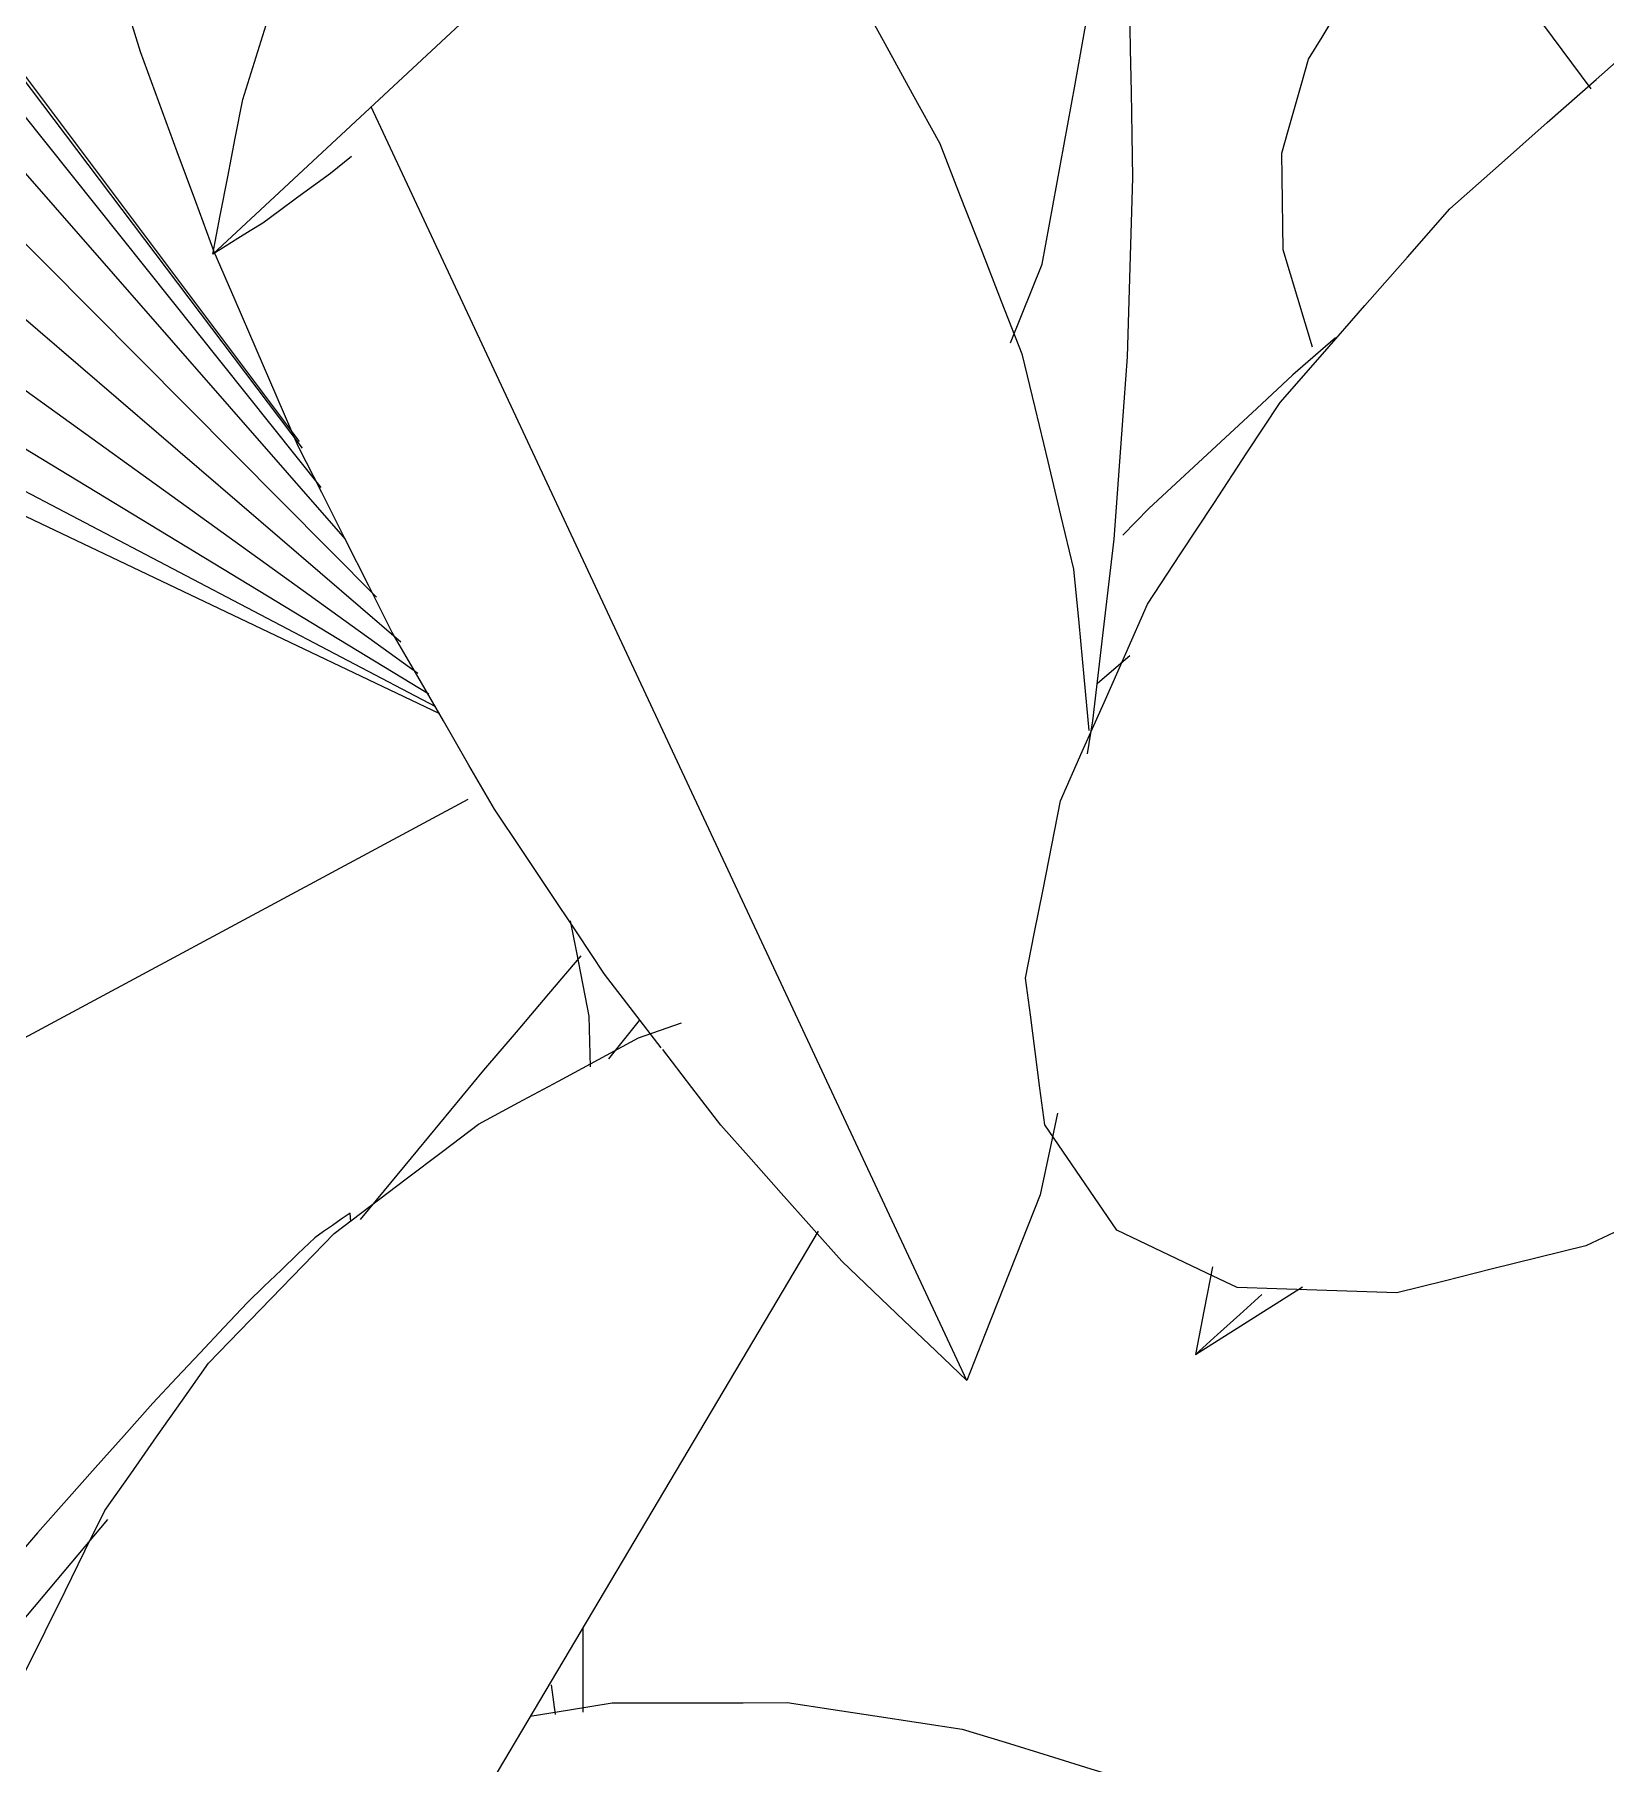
# Model space of a CAD drawing. Header units: metres. Extents: x 13.9 to 26.7, y -0.2 to 3.2.
# Drawn here: x 21.1484 to 21.18519, y 1.37692 to 1.41739 of the extents above; entities that cross this region are included whole.
import ezdxf

# ---------------------------------------------------------------- set-up
doc = ezdxf.new("R2010")
doc.units = ezdxf.units.M
for name, color, linetype, lineweight in [('Importações nas famílias', 10, 'Continuous', 5), ('Quadro estrutural', 7, 'Continuous', 5), ('Vegetação', 7, 'Continuous', 5)]:
    doc.layers.add(name, color=color, linetype=linetype, lineweight=lineweight)

# ---------------------------------------------------------------- blocks, each defined once
blk = doc.blocks.new('Planta_pergolado_12200 - plantas pergolado_skp_Component_17-V2943-Corte 1')
at = {"layer": 'Importações nas famílias', "flags": 128}
for points in [[(21.181548, 1.413316), (21.182689, 1.414324), (21.18383, 1.415332), (21.184972, 1.41634), (21.186113, 1.417347)], [(21.177575, 1.408783), (21.178568, 1.409916), (21.179561, 1.411049), (21.180554, 1.412183), (21.181548, 1.413316)], [(21.174466, 1.404057), (21.175243, 1.405238), (21.17602, 1.40642), (21.176798, 1.407601), (21.177575, 1.408783)], [(21.172432, 1.399459), (21.17294, 1.400609), (21.173449, 1.401758), (21.173957, 1.402907), (21.174466, 1.404057)], [(21.171612, 1.395304), (21.171817, 1.396343), (21.172022, 1.397382), (21.172227, 1.39842), (21.172432, 1.399459)], [(21.172062, 1.391875), (21.171949, 1.392732), (21.171837, 1.393589), (21.171724, 1.394447), (21.171612, 1.395304)], [(21.173751, 1.389404), (21.173328, 1.390022), (21.172906, 1.39064), (21.172484, 1.391257), (21.172062, 1.391875)], [(21.18833, 1.390733), (21.18713, 1.390169), (21.185931, 1.389605), (21.184731, 1.389041)], [(21.176564, 1.388062), (21.17586, 1.388397), (21.175157, 1.388733), (21.174454, 1.389069), (21.173751, 1.389404)], [(21.184731, 1.389041), (21.183626, 1.388766), (21.18252, 1.38849), (21.181414, 1.388214), (21.180309, 1.387938)], [(21.180309, 1.387938), (21.179373, 1.387969), (21.178436, 1.388), (21.1775, 1.388031), (21.176564, 1.388062)]]:
    blk.add_lwpolyline(points, dxfattribs=at)
blk = doc.blocks.new('Planta_pergolado_12200 - plantas pergolado_skp_Component_16-V2944-Corte 1')
blk.add_blockref('Planta_pergolado_12200 - plantas pergolado_skp_Component_17-V2943-Corte 1', (0, 0))
blk = doc.blocks.new('Planta_pergolado_12200 - plantas pergolado_skp_-V2966-Corte 1')
blk.add_blockref('Planta_pergolado_12200 - plantas pergolado_skp_Component_16-V2944-Corte 1', (0, 0))
blk = doc.blocks.new('Planta_pergolado_12200 - plantas pergolado_skp_-V2967-Corte 1')
blk.add_blockref('Planta_pergolado_12200 - plantas pergolado_skp_-V2966-Corte 1', (0, 0))
blk = doc.blocks.new('Planta_pergolado_12200 - plantas pergolado_skp_-V2968-Corte 1')
blk.add_blockref('Planta_pergolado_12200 - plantas pergolado_skp_-V2967-Corte 1', (0, 0))
blk = doc.blocks.new('Planta_pergolado_12200 - plantas pergolado_skp_Component_12-V3044-Corte 1')
at = {"layer": 'Importações nas famílias'}
for p, q in [((21.171725, 1.430067), (21.174811, 1.432938)), ((21.152576, 1.412255), (21.171237, 1.429613)), ((21.155824, 1.414538), (21.155332, 1.414143))]:
    blk.add_line(p, q, dxfattribs=at)
at = {"layer": 'Importações nas famílias', "flags": 128}
for points in [[(21.16524, 1.433686), (21.166009, 1.434188), (21.166779, 1.434691)], [(21.162426, 1.431353), (21.16313, 1.431936), (21.163833, 1.432519), (21.164537, 1.433103), (21.16524, 1.433686)], [(21.175514, 1.432792), (21.174766, 1.432034), (21.174019, 1.431276)], [(21.159907, 1.428724), (21.160536, 1.429382), (21.161166, 1.430039), (21.161796, 1.430696), (21.162426, 1.431353)], [(21.174019, 1.431276), (21.173256, 1.430521), (21.172494, 1.429766)], [(21.15771, 1.425829), (21.158259, 1.426553), (21.158808, 1.427276), (21.159357, 1.428), (21.159907, 1.428724)], [(21.15586, 1.422698), (21.156322, 1.42348), (21.156785, 1.424263), (21.157247, 1.425046), (21.15771, 1.425829)], [(21.154377, 1.419367), (21.154748, 1.4202), (21.155118, 1.421032), (21.155489, 1.421865), (21.15586, 1.422698)], [(21.153279, 1.415873), (21.153553, 1.416746), (21.153828, 1.41762), (21.154102, 1.418493), (21.154377, 1.419367)], [(21.152576, 1.412255), (21.152752, 1.413159), (21.152927, 1.414064), (21.153103, 1.414968), (21.153279, 1.415873)], [(21.155332, 1.414143), (21.154936, 1.413852), (21.154539, 1.413561), (21.154142, 1.413269), (21.153746, 1.412978)], [(21.153746, 1.412978), (21.153453, 1.412797), (21.153161, 1.412616), (21.152869, 1.412435), (21.152576, 1.412255)]]:
    blk.add_lwpolyline(points, dxfattribs=at)
blk = doc.blocks.new('Planta_pergolado_12200 - plantas pergolado_skp_Component_12-V625-Corte 1')
at = {"layer": 'Importações nas famílias'}
blk.add_line((16.713367, 1.409549), (16.713492, 1.408779), dxfattribs=at)
at = {"layer": 'Importações nas famílias', "flags": 128}
for points in [[(16.71424, 1.437519), (16.714043, 1.436914), (16.713846, 1.436309)], [(16.713846, 1.436309), (16.71369, 1.435576), (16.713533, 1.434843), (16.713376, 1.43411), (16.71322, 1.433377)], [(16.71322, 1.433377), (16.713107, 1.432534), (16.712994, 1.431691), (16.712881, 1.430848), (16.712769, 1.430005)], [(16.712769, 1.430005), (16.712703, 1.429071), (16.712637, 1.428137), (16.71257, 1.427204), (16.712504, 1.42627)], [(16.712504, 1.42627), (16.712486, 1.425268), (16.712468, 1.424266), (16.712451, 1.423264), (16.712433, 1.422261)], [(16.712433, 1.422261), (16.712463, 1.421214), (16.712494, 1.420167), (16.712524, 1.41912), (16.712555, 1.418072)], [(16.712555, 1.418072), (16.712634, 1.417005), (16.712712, 1.415937), (16.71279, 1.414869), (16.712869, 1.413801)], [(16.712869, 1.413801), (16.712993, 1.412738), (16.713118, 1.411675), (16.713242, 1.410612), (16.713367, 1.409549)]]:
    blk.add_lwpolyline(points, dxfattribs=at)
blk = doc.blocks.new('Planta_pergolado_12200 - plantas pergolado_skp_Component_16-V3047-Corte 1')
blk.add_blockref('Planta_pergolado_12200 - plantas pergolado_skp_Component_12-V3044-Corte 1', (0, 0))
at = {"extrusion": (0, 0, -1), "zscale": -0.9999999999999996}
blk.add_blockref('Planta_pergolado_12200 - plantas pergolado_skp_Component_12-V625-Corte 1', (-37.88655, -0.008219), dxfattribs=at)
blk = doc.blocks.new('Planta_pergolado_12200 - plantas pergolado_skp_Component_12-V85-Corte 1')
at = {"layer": 'Importações nas famílias'}
blk.add_line((16.573954, 0.854962), (16.563749, 0.82571), dxfattribs=at)
at = {"layer": 'Importações nas famílias', "flags": 128}
for points in [[(16.573954, 0.854962), (16.573775, 0.854818), (16.573595, 0.854673), (16.573416, 0.854529), (16.573236, 0.854384)], [(16.576422, 0.852547), (16.575805, 0.853151), (16.575188, 0.853755), (16.574571, 0.854358), (16.573954, 0.854962)], [(16.573236, 0.854384), (16.573043, 0.854138), (16.57285, 0.853893), (16.572657, 0.853647), (16.572463, 0.853401)], [(16.572463, 0.853401), (16.572258, 0.853057), (16.572053, 0.852713), (16.571849, 0.852369), (16.571644, 0.852025)], [(16.578324, 0.849913), (16.577848, 0.850571), (16.577373, 0.85123), (16.576897, 0.851888), (16.576422, 0.852547)], [(16.571644, 0.852025), (16.571429, 0.851586), (16.571215, 0.851147), (16.571, 0.850709), (16.570786, 0.85027)], [(16.570786, 0.85027), (16.570565, 0.849742), (16.570343, 0.849213), (16.570122, 0.848685), (16.5699, 0.848156)], [(16.579616, 0.847121), (16.579293, 0.847819), (16.57897, 0.848517), (16.578647, 0.849215), (16.578324, 0.849913)], [(16.5699, 0.848156), (16.569674, 0.847544), (16.569448, 0.846932), (16.569222, 0.846319), (16.568996, 0.845707)], [(16.580268, 0.844238), (16.580105, 0.844959), (16.579942, 0.84568), (16.579779, 0.8464), (16.579616, 0.847121)], [(16.568996, 0.845707), (16.568768, 0.845017), (16.56854, 0.844328), (16.568312, 0.843639), (16.568084, 0.842949)], [(16.580264, 0.841331), (16.580265, 0.842057), (16.580266, 0.842784), (16.580267, 0.843511), (16.580268, 0.844238)], [(16.568084, 0.842949), (16.567856, 0.84219), (16.567629, 0.841432), (16.567401, 0.840673), (16.567173, 0.839914)], [(16.579605, 0.838467), (16.579769, 0.839183), (16.579934, 0.839899), (16.580099, 0.840615), (16.580264, 0.841331)], [(16.567173, 0.839914), (16.566949, 0.839094), (16.566724, 0.838275), (16.566499, 0.837455), (16.566275, 0.836635)], [(16.578305, 0.835715), (16.57863, 0.836403), (16.578955, 0.837091), (16.57928, 0.837779), (16.579605, 0.838467)], [(16.566275, 0.836635), (16.566056, 0.835763), (16.565836, 0.834892), (16.565617, 0.83402), (16.565398, 0.833148)], [(16.576396, 0.833139), (16.576873, 0.833783), (16.57735, 0.834427), (16.577828, 0.835071), (16.578305, 0.835715)], [(16.565398, 0.833148), (16.565187, 0.832235), (16.564976, 0.831321), (16.564764, 0.830407), (16.564553, 0.829493)], [(16.573922, 0.830799), (16.57454, 0.831384), (16.575159, 0.831969), (16.575777, 0.832554), (16.576396, 0.833139)], [(16.570941, 0.82875), (16.571686, 0.829262), (16.572431, 0.829774), (16.573177, 0.830286), (16.573922, 0.830799)], [(16.564553, 0.829493), (16.564352, 0.828547), (16.564151, 0.827601), (16.56395, 0.826656), (16.563749, 0.82571)], [(16.567523, 0.82704), (16.568378, 0.827467), (16.569232, 0.827895), (16.570087, 0.828322), (16.570941, 0.82875)], [(16.563749, 0.82571), (16.564693, 0.826042), (16.565636, 0.826375), (16.56658, 0.826708), (16.567523, 0.82704)]]:
    blk.add_lwpolyline(points, dxfattribs=at)
blk = doc.blocks.new('Planta_pergolado_12200 - plantas pergolado_skp_Component_12-V3061-Corte 1')
at = {"layer": 'Importações nas famílias'}
for p, q in [((21.18154, 1.3723), (21.1524, 1.365217)), ((21.146093, 1.370735), (21.146145, 1.37079)), ((21.167527, 1.367605), (21.16658, 1.367321)), ((21.152217, 1.363831), (21.151501, 1.363705))]:
    blk.add_line(p, q, dxfattribs=at)
at = {"layer": 'Importações nas famílias', "flags": 128}
for points in [[(21.160011, 1.378031), (21.160932, 1.378179), (21.16193, 1.378338)], [(21.16193, 1.378338), (21.162954, 1.378341), (21.163978, 1.378343), (21.165002, 1.378345), (21.166027, 1.378347)], [(21.166027, 1.378347), (21.167053, 1.378192), (21.168079, 1.378037), (21.169105, 1.377882), (21.170131, 1.377726)], [(21.170131, 1.377726), (21.171135, 1.377417), (21.172139, 1.377108), (21.173143, 1.376799), (21.174147, 1.37649)], [(21.174147, 1.37649), (21.175105, 1.376034), (21.176063, 1.375578), (21.177021, 1.375123), (21.17798, 1.374667)], [(21.17798, 1.374667), (21.17887, 1.374075), (21.17976, 1.373483), (21.18065, 1.372892), (21.18154, 1.3723)], [(21.18154, 1.3723), (21.180627, 1.371965), (21.179715, 1.37163)], [(21.17919, 1.371438), (21.178802, 1.371295), (21.17789, 1.37096)], [(21.16658, 1.367321), (21.165642, 1.367061), (21.164705, 1.366801), (21.163767, 1.36654), (21.162829, 1.36628)], [(21.162829, 1.36628), (21.161912, 1.366046), (21.160994, 1.365812), (21.160076, 1.365578), (21.159159, 1.365344)], [(21.159159, 1.365344), (21.158271, 1.365139), (21.157383, 1.364934), (21.156496, 1.364729), (21.155608, 1.364525)], [(21.155608, 1.364525), (21.15476, 1.364351), (21.153913, 1.364178), (21.153065, 1.364004), (21.152217, 1.363831)]]:
    blk.add_lwpolyline(points, dxfattribs=at)
blk = doc.blocks.new('Planta_pergolado_12200 - plantas pergolado_skp_Component_12-V160-Corte 1')
at = {"layer": 'Importações nas famílias'}
for p, q in [((16.64878, 1.201841), (16.647774, 1.202198)), ((16.644575, 1.197314), (16.662426, 1.167262))]:
    blk.add_line(p, q, dxfattribs=at)
at = {"layer": 'Importações nas famílias', "flags": 128}
for points in [[(16.652526, 1.199822), (16.65159, 1.200327), (16.650653, 1.200831), (16.649716, 1.201336), (16.64878, 1.201841)], [(16.65591, 1.197263), (16.655064, 1.197903), (16.654218, 1.198543), (16.653372, 1.199182), (16.652526, 1.199822)], [(16.658851, 1.194225), (16.658115, 1.194984), (16.65738, 1.195744), (16.656645, 1.196504), (16.65591, 1.197263)], [(16.66128, 1.190778), (16.660673, 1.191639), (16.660065, 1.192501), (16.659458, 1.193363), (16.658851, 1.194225)], [(16.663141, 1.187002), (16.662676, 1.187946), (16.66221, 1.18889), (16.661745, 1.189834), (16.66128, 1.190778)], [(16.664389, 1.182988), (16.664077, 1.183992), (16.663765, 1.184995), (16.663453, 1.185999), (16.663141, 1.187002)], [(16.664997, 1.178828), (16.664845, 1.179868), (16.664693, 1.180908), (16.664541, 1.181948), (16.664389, 1.182988)], [(16.664972, 1.176725), (16.664984, 1.177777), (16.664997, 1.178828)]]:
    blk.add_lwpolyline(points, dxfattribs=at)
blk = doc.blocks.new('Planta_pergolado_12200 - plantas pergolado_skp_Component_17-V3062-Corte 1')
at = {"layer": 'Importações nas famílias'}
for p, q in [((21.16185, 1.393418), (21.162567, 1.394315)), ((21.150112, 1.38263), (21.143828, 1.375179))]:
    blk.add_line(p, q, dxfattribs=at)
at = {"layer": 'Importações nas famílias', "flags": 128}
for points in [[(21.161198, 1.39583), (21.160438, 1.394937), (21.159678, 1.394044), (21.158917, 1.393151)], [(21.158917, 1.393151), (21.158143, 1.392213), (21.157369, 1.391275), (21.156594, 1.390336), (21.15603, 1.389652)], [(21.155792, 1.389804), (21.155585, 1.389661), (21.155378, 1.389517), (21.15517, 1.389373), (21.154963, 1.38923)], [(21.155806, 1.389601), (21.155799, 1.389703), (21.155792, 1.389804)], [(21.154963, 1.38923), (21.154569, 1.38885), (21.154175, 1.388471), (21.153781, 1.388092), (21.153387, 1.387713)], [(21.153387, 1.387713), (21.152834, 1.387124), (21.15228, 1.386535), (21.151727, 1.385946), (21.151173, 1.385358)], [(21.151173, 1.385358), (21.150498, 1.384599), (21.149823, 1.383841), (21.149147, 1.383083), (21.148472, 1.382324)], [(21.148472, 1.382324), (21.147721, 1.381448), (21.14697, 1.380572), (21.146219, 1.379696), (21.145468, 1.37882)]]:
    blk.add_lwpolyline(points, dxfattribs=at)
blk = doc.blocks.new('Planta_pergolado_12200 - plantas pergolado_skp_Component_16-V3063-Corte 1')
for name in ['Planta_pergolado_12200 - plantas pergolado_skp_Component_17-V3062-Corte 1', 'Planta_pergolado_12200 - plantas pergolado_skp_Component_12-V3061-Corte 1']:
    blk.add_blockref(name, (0, 0))
at = {"extrusion": (0, 0, -1), "zscale": -1}
for name, p in [('Planta_pergolado_12200 - plantas pergolado_skp_Component_12-V160-Corte 1', (-37.811327, 0.192065)), ('Planta_pergolado_12200 - plantas pergolado_skp_Component_12-V85-Corte 1', (-37.71437, 0.526205))]:
    blk.add_blockref(name, p, dxfattribs=at)
blk = doc.blocks.new('Planta_pergolado_12200 - plantas pergolado_skp_-V3114-Corte 1')
for name in ['Planta_pergolado_12200 - plantas pergolado_skp_Component_16-V3047-Corte 1', 'Planta_pergolado_12200 - plantas pergolado_skp_Component_16-V3063-Corte 1']:
    blk.add_blockref(name, (0, 0))
blk = doc.blocks.new('Planta_pergolado_12200 - plantas pergolado_skp_Component_12-V781-Corte 1')
at = {"layer": 'Importações nas famílias'}
for p, q in [((16.726047, 1.386984), (16.725954, 1.386291)), ((16.725465, 1.37357), (16.725495, 1.372522)), ((16.728872, 1.368019), (16.7286, 1.373291)), ((16.725495, 1.372522), (16.725574, 1.371455)), ((16.734216, 1.359149), (16.734495, 1.360045)), ((16.729847, 1.349111), (16.72944, 1.357003))]:
    blk.add_line(p, q, dxfattribs=at)
at = {"layer": 'Importações nas famílias', "flags": 128}
for points in [[(16.735687, 1.367866), (16.735687, 1.368852), (16.735686, 1.369837), (16.735686, 1.370822)], [(16.735289, 1.363931), (16.735389, 1.364915), (16.735488, 1.365899), (16.735588, 1.366882), (16.735687, 1.367866)], [(16.734495, 1.360045), (16.734694, 1.361017), (16.734892, 1.361988), (16.735091, 1.362959), (16.735289, 1.363931)], [(16.727184, 1.358884), (16.727391, 1.357904), (16.727597, 1.356924), (16.727804, 1.355944)], [(16.727804, 1.355944), (16.728045, 1.355041), (16.728286, 1.354138), (16.728527, 1.353235), (16.728768, 1.352332)], [(16.731759, 1.352594), (16.732148, 1.353508), (16.732536, 1.354423)], [(16.729847, 1.349111), (16.730325, 1.349982), (16.730803, 1.350852), (16.731281, 1.351723), (16.731759, 1.352594)], [(16.728768, 1.352332), (16.729038, 1.351526), (16.729308, 1.350721), (16.729577, 1.349916), (16.729847, 1.349111)]]:
    blk.add_lwpolyline(points, dxfattribs=at)
blk = doc.blocks.new('Planta_pergolado_12200 - plantas pergolado_skp_Component_12-V2979-Corte 1')
at = {"layer": 'Importações nas famílias'}
for p, q in [((21.18138, 0.810196), (21.184852, 0.805511)), ((21.17919, 0.807765), (21.179506, 0.808284)), ((21.187337, 0.808302), (21.187721, 0.807932))]:
    blk.add_line(p, q, dxfattribs=at)
at = {"layer": 'Importações nas famílias', "flags": 128}
for points in [[(21.18138, 0.810196), (21.181737, 0.810232), (21.182094, 0.810268), (21.182451, 0.810304), (21.182807, 0.810341)], [(21.182807, 0.810341), (21.183177, 0.810273), (21.183547, 0.810205), (21.183917, 0.810138), (21.184287, 0.81007)], [(21.179506, 0.808284), (21.179975, 0.808762), (21.180443, 0.80924), (21.180912, 0.809718), (21.18138, 0.810196)], [(21.184287, 0.81007), (21.184666, 0.8099), (21.185044, 0.809729), (21.185423, 0.809559), (21.185802, 0.809388)], [(21.185802, 0.809388), (21.186186, 0.809117), (21.186569, 0.808845), (21.186953, 0.808573), (21.187337, 0.808302)], [(21.178242, 0.806205), (21.178558, 0.806725), (21.178874, 0.807245), (21.17919, 0.807764)], [(21.177617, 0.804008), (21.177773, 0.804557), (21.17793, 0.805107), (21.178086, 0.805656), (21.178242, 0.806205)], [(21.177647, 0.801745), (21.177639, 0.80231), (21.177632, 0.802876), (21.177625, 0.803442), (21.177617, 0.804008)], [(21.17833, 0.799467), (21.178159, 0.800037), (21.177988, 0.800606), (21.177817, 0.801175), (21.177647, 0.801745)]]:
    blk.add_lwpolyline(points, dxfattribs=at)
blk = doc.blocks.new('Planta_pergolado_12200 - plantas pergolado_skp_Component_16-V3181-Corte 1')
blk.add_blockref('Planta_pergolado_12200 - plantas pergolado_skp_Component_12-V2979-Corte 1', (0, 0.610611))
at = {"extrusion": (0, 0, -1), "zscale": -0.9999999999999999}
blk.add_blockref('Planta_pergolado_12200 - plantas pergolado_skp_Component_12-V781-Corte 1', (-37.88655, -0.008219), dxfattribs=at)
blk = doc.blocks.new('Planta_pergolado_12200 - plantas pergolado_skp_-V3234-Corte 1')
blk.add_blockref('Planta_pergolado_12200 - plantas pergolado_skp_Component_16-V3181-Corte 1', (0, 0))
blk = doc.blocks.new('Planta_pergolado_12200 - plantas pergolado_skp_Component_12-V646-Corte 1')
at = {"layer": 'Importações nas famílias'}
blk.add_line((16.710961, 0.784104), (16.708455, 0.785683), dxfattribs=at)
at = {"layer": 'Importações nas famílias', "flags": 128}
for points in [[(16.710563, 0.786155), (16.710756, 0.785158), (16.710961, 0.784104)], [(16.710961, 0.784104), (16.710442, 0.784571), (16.709923, 0.785038), (16.709404, 0.785504)]]:
    blk.add_lwpolyline(points, dxfattribs=at)
blk = doc.blocks.new('Planta_pergolado_12200 - plantas pergolado_skp_Component_17-V3256-Corte 1')
at = {"layer": 'Importações nas famílias'}
for p, q in [((21.178869, 1.410291), (21.177868, 1.409425)), ((21.174498, 1.406302), (21.173887, 1.405672)), ((21.174053, 1.402853), (21.173299, 1.402206))]:
    blk.add_line(p, q, dxfattribs=at)
at = {"layer": 'Importações nas famílias', "flags": 128}
blk.add_lwpolyline([(21.177868, 1.409425), (21.177025, 1.408644), (21.176183, 1.407863), (21.175341, 1.407082), (21.174498, 1.406302)], dxfattribs=at)
blk = doc.blocks.new('Planta_pergolado_12200 - plantas pergolado_skp_Component_16-V3257-Corte 1')
blk.add_blockref('Planta_pergolado_12200 - plantas pergolado_skp_Component_17-V3256-Corte 1', (0, 0))
at = {"extrusion": (0, 0, -1), "zscale": -1}
blk.add_blockref('Planta_pergolado_12200 - plantas pergolado_skp_Component_12-V646-Corte 1', (-37.88655, 0.602393), dxfattribs=at)
blk = doc.blocks.new('Planta_pergolado_12200 - plantas pergolado_skp_Component_12-V926-Corte 1')
at = {"layer": 'Importações nas famílias'}
blk.add_line((16.716316, 1.394109), (16.730266, 1.423923), dxfattribs=at)
at = {"layer": 'Importações nas famílias', "flags": 128}
for points in [[(16.735666, 1.425206), (16.736031, 1.426396), (16.736395, 1.427585), (16.736759, 1.428774), (16.737123, 1.429963)], [(16.719525, 1.427752), (16.71888, 1.426579), (16.718235, 1.425407), (16.717591, 1.424235), (16.716946, 1.423062)], [(16.733943, 1.420528), (16.734373, 1.421698), (16.734804, 1.422867), (16.735235, 1.424037), (16.735666, 1.425206)], [(16.716946, 1.423062), (16.716466, 1.421832), (16.715987, 1.420601), (16.715507, 1.41937), (16.715027, 1.41814)], [(16.731971, 1.415981), (16.732464, 1.417118), (16.732957, 1.418255), (16.73345, 1.419392), (16.733943, 1.420528)], [(16.715027, 1.41814), (16.714724, 1.41688), (16.71442, 1.41562), (16.714117, 1.41436), (16.713813, 1.413099)], [(16.729773, 1.411616), (16.730322, 1.412707), (16.730872, 1.413799), (16.731421, 1.41489), (16.731971, 1.415981)], [(16.713813, 1.413099), (16.713693, 1.411839), (16.713573, 1.410579), (16.713453, 1.40932)], [(16.727373, 1.40748), (16.727973, 1.408514), (16.728573, 1.409548), (16.729173, 1.410582), (16.729773, 1.411616)], [(16.724798, 1.403621), (16.725442, 1.404586), (16.726085, 1.405551), (16.726729, 1.406515), (16.727373, 1.40748)], [(16.723469, 1.401892), (16.724117, 1.402736), (16.724798, 1.403621)], [(16.722076, 1.40008), (16.722757, 1.400965), (16.723437, 1.401851)], [(16.71419, 1.400365), (16.714349, 1.399623), (16.714599, 1.398452)], [(16.719239, 1.396898), (16.719948, 1.397693), (16.720658, 1.398489), (16.721367, 1.399285), (16.722076, 1.40008)], [(16.714599, 1.398452), (16.715029, 1.397366), (16.715458, 1.39628), (16.715887, 1.395195), (16.716316, 1.394109)], [(16.716316, 1.394109), (16.717047, 1.394806), (16.717778, 1.395503), (16.718508, 1.396201), (16.719239, 1.396898)]]:
    blk.add_lwpolyline(points, dxfattribs=at)
blk = doc.blocks.new('Planta_pergolado_12200 - plantas pergolado_skp_Component_17-V3281-Corte 1')
at = {"layer": 'Importações nas famílias'}
for p, q in [((21.15468, 1.407714), (21.144076, 1.421724)), ((21.154608, 1.407867), (21.144184, 1.421748)), ((21.155111, 1.406792), (21.143811, 1.420945)), ((21.155683, 1.40558), (21.143575, 1.419422)), ((21.156413, 1.404222), (21.143408, 1.417303)), ((21.15698, 1.403173), (21.142489, 1.415613)), ((21.157377, 1.402439), (21.141903, 1.413586)), ((21.157639, 1.401956), (21.14134, 1.411838)), ((21.157799, 1.401659), (21.140797, 1.410573)), ((21.140462, 1.409793), (21.157884, 1.401501)), ((21.158551, 1.399487), (21.133481, 1.386007)), ((21.161426, 1.39323), (21.161391, 1.394415))]:
    blk.add_line(p, q, dxfattribs=at)
at = {"layer": 'Importações nas famílias', "flags": 128}
for points in [[(21.172002, 1.412022), (21.172258, 1.413425), (21.172514, 1.414828), (21.17277, 1.416231), (21.173026, 1.417634)], [(21.171256, 1.410178), (21.171515, 1.410817), (21.172002, 1.412022)], [(21.161391, 1.394415), (21.1611, 1.395908), (21.160956, 1.396646)]]:
    blk.add_lwpolyline(points, dxfattribs=at)
blk = doc.blocks.new('Planta_pergolado_12200 - plantas pergolado_skp_Component_16-V3282-Corte 1')
blk.add_blockref('Planta_pergolado_12200 - plantas pergolado_skp_Component_17-V3281-Corte 1', (0, 0))
at = {"extrusion": (0, 0, -1), "zscale": -0.9999999999999997}
blk.add_blockref('Planta_pergolado_12200 - plantas pergolado_skp_Component_12-V926-Corte 1', (-37.88655, -0.008219), dxfattribs=at)
blk = doc.blocks.new('Planta_pergolado_12200 - plantas pergolado_skp_-V3302-Corte 1')
blk.add_blockref('Planta_pergolado_12200 - plantas pergolado_skp_Component_16-V3282-Corte 1', (0, 0))
blk = doc.blocks.new('Planta_pergolado_12200 - plantas pergolado_skp_-V3303-Corte 1')
for name in ['Planta_pergolado_12200 - plantas pergolado_skp_-V3302-Corte 1', 'Planta_pergolado_12200 - plantas pergolado_skp_Component_16-V3257-Corte 1']:
    blk.add_blockref(name, (0, 0))
blk = doc.blocks.new('Planta_pergolado_12200 - plantas pergolado_skp_-V3304-Corte 1')
for name in ['Planta_pergolado_12200 - plantas pergolado_skp_-V3303-Corte 1', 'Planta_pergolado_12200 - plantas pergolado_skp_-V3234-Corte 1', 'Planta_pergolado_12200 - plantas pergolado_skp_-V3114-Corte 1']:
    blk.add_blockref(name, (0, 0))
blk = doc.blocks.new('Planta_pergolado_12200 - Planta_pergolado_12200-3075656-Corte 1')
for name in ['Planta_pergolado_12200 - plantas pergolado_skp_-V3304-Corte 1', 'Planta_pergolado_12200 - plantas pergolado_skp_-V2968-Corte 1']:
    blk.add_blockref(name, (0, 0))
blk = doc.blocks.new('sloupek - Tram-3097386-Corte 1')
at = {"layer": 'Quadro estrutural', "color": 10}
blk.add_line((21.161243, 1.380106), (21.161243, 1.378124), dxfattribs=at)

msp = doc.modelspace()

# ---------------------------------------------------------------- block references
at = {"layer": 'Quadro estrutural', "color": 10}
msp.add_blockref('sloupek - Tram-3097386-Corte 1', (0, 0), dxfattribs=at)
at = {"layer": 'Vegetação', "color": 10}
msp.add_blockref('Planta_pergolado_12200 - Planta_pergolado_12200-3075656-Corte 1', (0, 0), dxfattribs=at)

doc.saveas('drawing.dxf')
